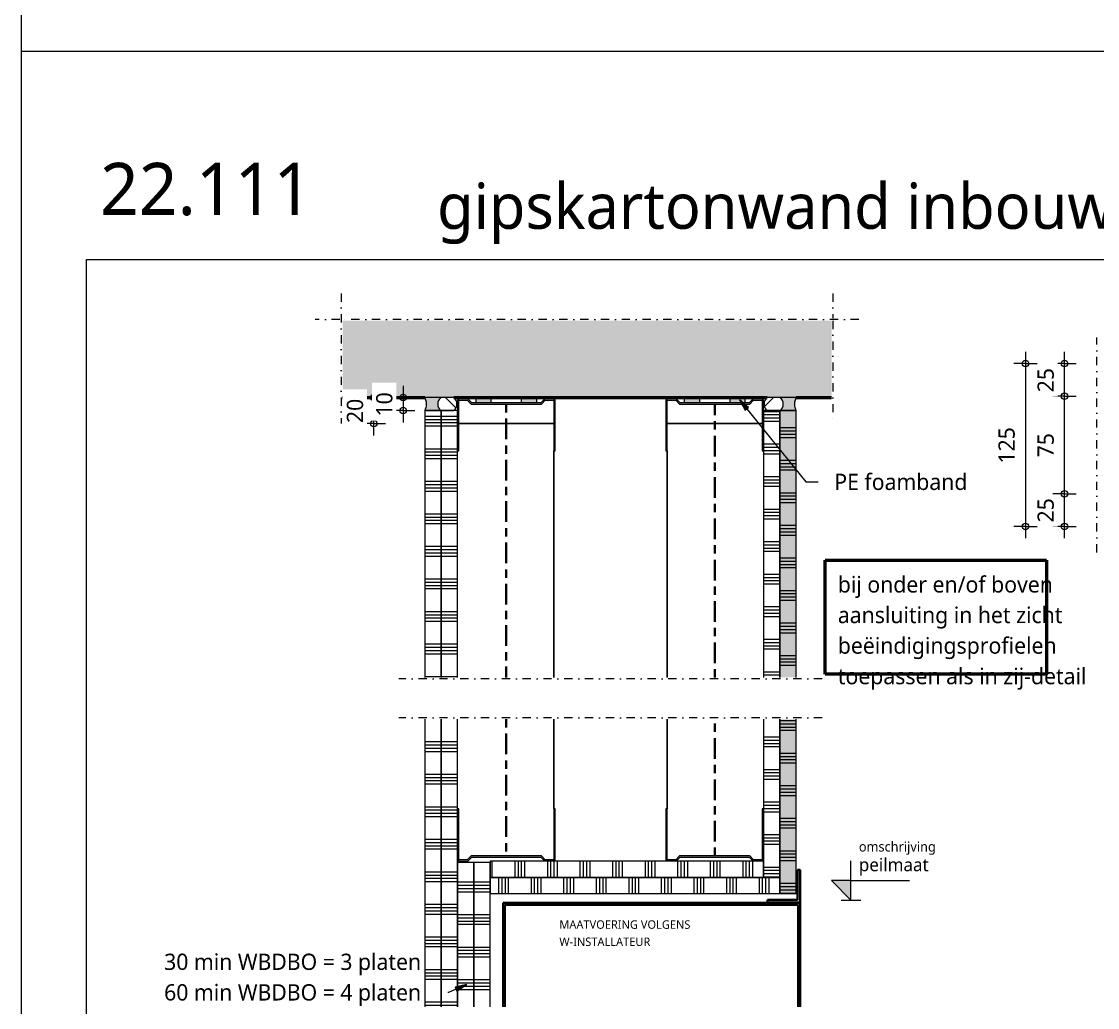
# Model space of a CAD drawing. Header units: millimetres. Extents: x -617 to 12931, y -7813 to -1363.
# Drawn here: x 8731 to 9557, y -3583 to -2825 of the extents above; entities that cross this region are included whole.
import ezdxf

# ---------------------------------------------------------------- set-up
doc = ezdxf.new("R2010")
doc.units = ezdxf.units.MM
doc.linetypes.add('Center', pattern=[31.75, 6.35, -4.7625, 15.875, -4.7625])
doc.linetypes.add('Dash dot', pattern=[15.875, 6.35, -4.7625, 0, -4.7625])
for name, color, linetype, lineweight in [('A-ANNO-DIMS', 211, 'Continuous', 13), ('A-ANNO-DIMS-5', 211, 'Continuous', 13), ('A-ANNO-NOTE', 131, 'Continuous', 18), ('A-DETL', 90, 'Continuous', 13), ('A-DETL-CNTR', 5, 'Center', 35), ('A-DETL-GENF', 92, 'Continuous', 18), ('A-DETL-MBND', 5, 'Continuous', 25), ('G-ANNO-TEXT', 231, 'Continuous', 13)]:
    doc.layers.add(name, color=color, linetype=linetype, lineweight=lineweight)
doc.styles.add('Segoe UI', font='segoeui.ttf', dxfattribs={"height": 7.5})
doc.styles.add('Segoe UI_1', font='segoeui.ttf', dxfattribs={"height": 10})
doc.styles.add('Segoe UI_3', font='segoeui.ttf', dxfattribs={"height": 12.5})
doc.styles.add('Segoe UI_5', font='segoeui.ttf', dxfattribs={"height": 40})
doc.styles.add('Segoe UI_6', font='segoeui.ttf', dxfattribs={"height": 35})
doc.styles.add('Segoe UI_7', font='segoeui.ttf', dxfattribs={"height": 6.5})
doc.dimstyles.new('2_5_mm', dxfattribs={"dimscale": 304.8, "dimtxt": 13.092049, "dimasz": 0.016404, "dimexe": 0.029528, "dimexo": 0.0625, "dimgap": 0.014764, "dimtad": 1, "dimdec": 0, "dimzin": 0, "dimdsep": 46, "dimtxsty": 'Segoe UI_3', "dimblk1": 'DOTBLANK', "dimblk2": 'DOTBLANK', "dimsah": 1, "dimcen": 0.09, "dimdle": 0.029528, "dimazin": 0, "dimtfac": 1, "dimtdec": 4, "dimtix": 1, "dimtmove": 0, "dimatfit": 3, "dimfxl": 0.029528, "dimfxlon": 1, "dimtvp": 1, "dimtfill": 1, "dimtolj": 1, "dimtzin": 0, "dimarcsym": 2})

# ---------------------------------------------------------------- blocks, each defined once
blk = doc.blocks.new('40  gipsplaat - D12_5-V324-22_1 Principedetails metalstud')
at = {"layer": 'A-DETL-GENF', "lineweight": 13}
h = blk.add_hatch(dxfattribs=at)
h.set_pattern_fill('FP_420', color=256, style=0, pattern_type=2)
h.set_pattern_definition([(270, (3492.71, 9312.87), (25, 1e-15), []), (270, (3495.21, 9312.87), (25, 1e-15), []), (270, (3497.71, 9312.87), (25, 1e-15), []), (270, (3500.21, 9312.87), (25, 1e-15), [])])
h.paths.add_polyline_path([(0, 12.5), (0, 0), (121.5, 0), (121.5, 12.5), (3.25, 12.5)])
h.paths.add_polyline_path([(153.52, 12.5), (153.52, 0), (358.5, 0), (358.5, 12.5), (224.99, 12.5)])
at = {"layer": 'A-DETL-GENF'}
for p, q in [((12.5, 12.5), (0, 12.5)), ((0, 12.5), (0, 0)), ((0, 12.5), (0, 0)), ((13.5, 12.5), (12.5, 12.5)), ((13.5, 12.5), (12.5, 12.5)), ((52.5, 12.5), (13.5, 12.5)), ((121.5, 12.5), (52.5, 12.5)), ((121.5, 12.5), (52.5, 12.5)), ((327.5, 12.5), (153.52, 12.5)), ((327.5, 12.5), (153.52, 12.5)), ((358.5, 12.5), (327.5, 12.5)), ((358.5, 9.8), (358.5, 12.5)), ((358.5, 9.8), (358.5, 12.5)), ((358.5, 0), (358.5, 9.8)), ((358.5, 0), (358.5, 9.8)), ((0, 0), (121.5, 0)), ((153.52, 0), (358.5, 0))]:
    blk.add_line(p, q, dxfattribs=at)
blk = doc.blocks.new('40  gipsplaat - stootvast D12_5-V325-22_1 Principedetails metalstud')
at = {"layer": 'A-DETL-GENF'}
h = blk.add_hatch(color=256, dxfattribs=at)
h.paths.add_polyline_path([(0, 0), (134, 0), (134, 12.5), (0, 12.5)])
h.paths.add_polyline_path([(166.02, 0), (371, 0), (371, 12.5), (166.02, 12.5)])
at = {"layer": 'A-DETL-GENF', "lineweight": 13}
h = blk.add_hatch(dxfattribs=at)
h.set_pattern_fill('FP_421', color=256, style=0, pattern_type=2)
h.set_pattern_definition([(270, (3505.21, 9325.37), (25, 1e-15), []), (270, (3507.71, 9325.37), (25, 1e-15), []), (270, (3510.21, 9325.37), (25, 1e-15), []), (270, (3512.71, 9325.37), (25, 1e-15), [])])
h.paths.add_polyline_path([(0, 0), (134, 0), (134, 12.5), (0, 12.5)])
h.paths.add_polyline_path([(166.02, 0), (371, 0), (371, 12.5), (166.02, 12.5)])
at = {"layer": 'A-DETL-GENF'}
for p, q in [((12.5, 12.5), (0, 12.5)), ((0, 12.5), (0, 0)), ((0, 12.5), (0, 0)), ((134, 12.5), (12.5, 12.5)), ((134, 12.5), (12.5, 12.5)), ((371, 12.5), (166.02, 12.5)), ((371, 12.5), (166.02, 12.5)), ((371, 0), (371, 12.5)), ((0, 0), (134, 0)), ((0, 0), (134, 0)), ((166.02, 0), (371, 0)), ((166.02, 0), (371, 0))]:
    blk.add_line(p, q, dxfattribs=at)
blk = doc.blocks.new('22 metalstud profiel - 75 mm hor-V257-22_1 Principedetails metalstud')
at = {"layer": 'A-DETL-GENF'}
blk.add_hatch(color=256, dxfattribs=at).paths.add_polyline_path([(-36.5, 0), (-37.5, -1), (-37.5, -40), (-36.5, -40), (-36.5, -1), (-29.91, -1), (-26.91, -4), (26.91, -4), (29.91, -1), (36.5, -1), (36.5, -40), (37.5, -40), (37.5, -1), (36.5, 0), (29.5, 0), (26.5, -3), (-26.5, -3), (-29.5, 0)])
for p, q in [((-36.5, 0), (-37.5, -1)), ((-26.5, -3), (-29.5, 0)), ((29.5, 0), (26.5, -3)), ((37.5, -1), (36.5, 0)), ((-37.5, -1), (-37.5, -40)), ((-36.5, -40), (-36.5, -1)), ((-36.5, -1), (-29.91, -1)), ((-29.91, -1), (-26.91, -4)), ((-26.91, -4), (26.91, -4)), ((26.5, -3), (-26.5, -3)), ((26.91, -4), (29.91, -1)), ((29.91, -1), (36.5, -1)), ((36.5, -1), (36.5, -40)), ((37.5, -40), (37.5, -1)), ((-37.5, -40), (-36.5, -40)), ((36.5, -40), (37.5, -40)), ((37.5, -40), (36.5, -40))]:
    blk.add_line(p, q, dxfattribs=at)
blk = doc.blocks.new('40  gipsplaat - D12_5-V326-22_1 Principedetails metalstud')
at = {"layer": 'A-DETL-GENF', "lineweight": 13}
h = blk.add_hatch(dxfattribs=at)
h.set_pattern_fill('FP_422', color=256, style=0, pattern_type=2)
h.set_pattern_definition([(270, (4039.044, 9052.87), (25, 1e-15), []), (270, (4041.544, 9052.87), (25, 1e-15), []), (270, (4044.044, 9052.87), (25, 1e-15), []), (270, (4046.544, 9052.87), (25, 1e-15), [])])
h.paths.add_polyline_path([(0, 0.88), (0, 0), (149, 0), (149, 12.5), (0, 12.5), (0, 12.06)])
h.paths.add_polyline_path([(197.98, 0), (414.83, 0), (414.83, 12.5), (197.98, 12.5)])
h.paths.add_polyline_path([(446.85, 12.5), (446.85, 0), (667.83, 0), (667.83, 12.5), (549.59, 12.5)])
h.paths.add_polyline_path([(699.85, 0), (904.83, 0), (904.83, 12.5), (699.85, 12.5)])
at = {"layer": 'A-DETL-GENF'}
for p, q in [((149, 12.5), (0, 12.5)), ((0, 12.5), (0, 0)), ((149, 12.5), (0, 12.5)), ((0, 12.5), (0, 0)), ((414.83, 12.5), (197.98, 12.5)), ((414.83, 12.5), (197.98, 12.5)), ((667.83, 12.5), (446.85, 12.5)), ((667.83, 12.5), (446.85, 12.5)), ((904.83, 12.5), (699.85, 12.5)), ((904.83, 12.5), (699.85, 12.5)), ((904.83, 0), (904.83, 12.5)), ((904.83, 0), (904.83, 12.5)), ((0, 0), (149, 0)), ((197.98, 0), (414.83, 0)), ((446.85, 0), (667.83, 0)), ((699.85, 0), (904.83, 0))]:
    blk.add_line(p, q, dxfattribs=at)
blk = doc.blocks.new('40  gipsplaat - D12_5-V327-22_1 Principedetails metalstud')
at = {"layer": 'A-DETL-GENF', "lineweight": 13}
h = blk.add_hatch(dxfattribs=at)
h.set_pattern_fill('FP_423', color=256, style=0, pattern_type=2)
h.set_pattern_definition([(270, (4039.044, 9065.37), (25, 1e-15), []), (270, (4041.544, 9065.37), (25, 1e-15), []), (270, (4044.044, 9065.37), (25, 1e-15), []), (270, (4046.544, 9065.37), (25, 1e-15), [])])
h.paths.add_polyline_path([(0, 0), (149, 0), (149, 12.5), (0, 12.5), (0, 1.79)])
h.paths.add_polyline_path([(197.98, 0), (414.83, 0), (414.83, 12.5), (197.98, 12.5)])
h.paths.add_polyline_path([(446.85, 12.5), (446.85, 0), (667.83, 0), (667.83, 12.5), (549.59, 12.5)])
h.paths.add_polyline_path([(699.85, 0), (904.83, 0), (904.83, 12.5), (699.85, 12.5)])
at = {"layer": 'A-DETL-GENF'}
for p, q in [((149, 12.5), (0, 12.5)), ((0, 12.5), (0, 2.7)), ((149, 12.5), (0, 12.5)), ((414.83, 12.5), (197.98, 12.5)), ((414.83, 12.5), (197.98, 12.5)), ((667.83, 12.5), (446.85, 12.5)), ((667.83, 12.5), (446.85, 12.5)), ((904.83, 12.5), (699.85, 12.5)), ((904.83, 12.5), (699.85, 12.5)), ((904.83, 2.7), (904.83, 12.5)), ((0, 2.7), (0, 0)), ((0, 2.7), (0, 0)), ((0, 0), (36, 0)), ((36, 0), (149, 0)), ((36, 0), (149, 0)), ((197.98, 0), (288.83, 0)), ((197.98, 0), (288.83, 0)), ((288.83, 0), (327.83, 0)), ((327.85, 0), (329.83, 0)), ((327.85, 0), (329.83, 0)), ((329.83, 0), (414.83, 0)), ((446.85, 0), (557.83, 0)), ((557.83, 0), (559.83, 0)), ((557.83, 0), (559.83, 0)), ((559.83, 0), (598.83, 0)), ((598.83, 0), (667.83, 0)), ((598.83, 0), (667.83, 0)), ((699.85, 0), (873.83, 0)), ((699.85, 0), (873.83, 0)), ((873.83, 0), (904.83, 0)), ((904.83, 0), (904.83, 2.7)), ((904.83, 0), (904.83, 2.7))]:
    blk.add_line(p, q, dxfattribs=at)
blk = doc.blocks.new('22 metalstud profiel - 75 mm hor-V328-22_1 Principedetails metalstud')
at = {"layer": 'A-DETL-GENF'}
blk.add_hatch(color=256, dxfattribs=at).paths.add_polyline_path([(-36.5, 0), (-29.5, 0), (-26.5, 3), (26.5, 3), (29.5, 0), (36.5, 0), (37.5, 1), (37.5, 40), (36.5, 40), (36.5, 1), (29.91, 1), (26.91, 4), (-26.91, 4), (-29.91, 1), (-36.5, 1), (-36.5, 40), (-37.5, 40), (-37.5, 1)])
for p, q in [((-36.5, 40), (-37.5, 40)), ((-37.5, 40), (-37.5, 1)), ((-36.5, 1), (-36.5, 40)), ((36.5, 40), (36.5, 1)), ((37.5, 40), (36.5, 40)), ((37.5, 40), (36.5, 40)), ((37.5, 1), (37.5, 40)), ((-37.5, 1), (-36.5, 0)), ((-29.91, 1), (-36.5, 1)), ((-26.91, 4), (-29.91, 1)), ((-29.5, 0), (-26.5, 3)), ((26.91, 4), (-26.91, 4)), ((-26.5, 3), (26.5, 3)), ((26.5, 3), (29.5, 0)), ((29.91, 1), (26.91, 4)), ((36.5, 1), (29.91, 1)), ((36.5, 0), (37.5, 1)), ((-36.5, 0), (-29.5, 0))]:
    blk.add_line(p, q, dxfattribs=at)
blk = doc.blocks.new('40  gipsplaat - D12_5-V331-22_1 Principedetails metalstud')
at = {"layer": 'A-DETL-GENF', "lineweight": 13}
h = blk.add_hatch(dxfattribs=at)
h.set_pattern_fill('FP_426', color=256, style=0, pattern_type=2)
h.set_pattern_definition([(270, (9290.37, -3470.21), (25, 1e-15), []), (270, (9287.87, -3470.21), (25, 1e-15), []), (270, (9285.37, -3470.21), (25, 1e-15), []), (270, (9282.87, -3470.21), (25, 1e-15), [])])
h.paths.add_polyline_path([(152.43, 12.5), (0, 12.5), (0, 0), (210, 0), (210, 12.5)])
at = {"layer": 'A-DETL-GENF'}
for p, q in [((210, 12.5), (0, 12.5)), ((0, 12.5), (0, 0)), ((0, 12.5), (0, 0)), ((210, 1), (210, 12.5)), ((210, 9.25), (210, 12.5)), ((0, 0), (210, 0)), ((0, 0), (210, 0)), ((210, 0), (210, 1)), ((210, 0), (210, 1))]:
    blk.add_line(p, q, dxfattribs=at)
blk = doc.blocks.new('40  gipsplaat - D12_5-V332-22_1 Principedetails metalstud')
at = {"layer": 'A-DETL-GENF', "lineweight": 13}
h = blk.add_hatch(dxfattribs=at)
h.set_pattern_fill('FP_427', color=256, style=0, pattern_type=2)
h.set_pattern_definition([(270, (9302.87, -3482.71), (25, 1e-15), []), (270, (9300.37, -3482.71), (25, 1e-15), []), (270, (9297.87, -3482.71), (25, 1e-15), []), (270, (9295.37, -3482.71), (25, 1e-15), [])])
h.paths.add_polyline_path([(164.93, 12.5), (0, 12.5), (0, 0), (222.5, 0), (222.5, 12.5)])
at = {"layer": 'A-DETL-GENF'}
for p, q in [((222.5, 12.5), (0, 12.5)), ((0, 12.5), (0, 0)), ((222.5, 12.5), (0, 12.5)), ((0, 12.5), (0, 0)), ((222.5, 0), (222.5, 12.5)), ((0, 0), (222.5, 0)), ((0, 0), (222.5, 0))]:
    blk.add_line(p, q, dxfattribs=at)
blk = doc.blocks.new('22 metalstud profiel - 75 mm hor-4394542-22_1 Principedetails metalstud')
at = {"layer": 'A-DETL-GENF'}
for points in [[(-36.5, 40), (-37.5, 40), (-37.5, 1), (-36.5, 0), (-29.5, 0), (-26.5, 3), (26.5, 3), (29.5, 0), (36.5, 0), (37.5, 1), (37.5, 40), (36.5, 40), (36.5, 1), (29.91, 1), (26.91, 4), (-26.91, 4), (-29.91, 1), (-36.5, 1)], [(-23.5, 3), (-23.5, -1), (-11.5, -1), (-11.5, 3)], [(23.5, 3), (11.5, 3), (11.5, -1), (23.5, -1)]]:
    blk.add_hatch(color=256, dxfattribs=at).paths.add_polyline_path(points)
for p, q in [((-36.5, 40), (-37.5, 40)), ((-37.5, 40), (-37.5, 1)), ((-36.5, 1), (-36.5, 40)), ((36.5, 40), (36.5, 1)), ((37.5, 40), (36.5, 40)), ((37.5, 40), (36.5, 40)), ((37.5, 1), (37.5, 40)), ((-37.5, 1), (-36.5, 0)), ((-29.91, 1), (-36.5, 1)), ((-26.91, 4), (-29.91, 1)), ((-29.5, 0), (-26.5, 3)), ((26.91, 4), (-26.91, 4)), ((-26.5, 3), (26.5, 3)), ((-23.5, 3), (-23.5, -1)), ((-11.5, -1), (-11.5, 3)), ((11.5, 3), (11.5, -1)), ((23.5, -1), (23.5, 3)), ((26.5, 3), (29.5, 0)), ((29.91, 1), (26.91, 4)), ((36.5, 1), (29.91, 1)), ((36.5, 0), (37.5, 1)), ((-36.5, 0), (-29.5, 0)), ((29.5, 0), (36.5, 0))]:
    blk.add_line(p, q, dxfattribs=at)
blk = doc.blocks.new('00 afbreeklijn 1 s l - Type 1-2338421-22_1 Principedetails metalstud')
at = {"layer": 'A-DETL-GENF', "linetype": 'Dash dot'}
for p, q in [((305, 30.02), (-20, 30.02)), ((305, 0), (-20, 0))]:
    blk.add_line(p, q, dxfattribs=at)
blk = doc.blocks.new('00 afbreeklijn 1 s l - Type 1-2338414-22_1 Principedetails metalstud')
at = {"layer": 'A-DETL-GENF', "linetype": 'Dash dot'}
blk.add_line((145, 0), (-20, 0), dxfattribs=at)
blk = doc.blocks.new('23 vloerweergave - 23 DI vloerweergave s e-4415497-22_1 Principedetails metalstud')
at = {"layer": 'A-DETL-GENF', "linetype": 'Dash dot'}
blk.add_hatch(color=256, dxfattribs=at).paths.add_polyline_path([(138.22, 0), (187.7, 0), (187.7, 59), (-187.7, 59), (-187.7, 0), (137.15, 0)])
for p, q in [((-188.7, 80), (-188.7, -20)), ((188.7, 80), (188.7, 61)), ((-189.7, 60), (-208.7, 60)), ((208.7, 60), (-187.7, 60)), ((188.7, 59), (188.7, -20))]:
    blk.add_line(p, q, dxfattribs=at)
at = {"layer": 'A-DETL-GENF', "lineweight": 50}
for p, q in [((-187.7, 0), (-124.48, 0)), ((-102.17, 0), (138.22, 0)), ((160.52, 0), (187.7, 0))]:
    blk.add_line(p, q, dxfattribs=at)
blk = doc.blocks.new('40  gipsplaat - D12_5-2957565-22_1 Principedetails metalstud')
at = {"layer": 'A-DETL-GENF', "lineweight": 13}
h = blk.add_hatch(dxfattribs=at)
h.set_pattern_fill('FP_456', color=256, style=0, pattern_type=2)
h.set_pattern_definition([(90, (-3481.21, -9065.37), (-25, 1e-15), []), (90, (-3483.71, -9065.37), (-25, 1e-15), []), (90, (-3486.21, -9065.37), (-25, 1e-15), []), (90, (-3488.71, -9065.37), (-25, 1e-15), [])])
h.paths.add_polyline_path([(228, 0), (228, 12.5), (143, 12.5), (143, 0)])
h.paths.add_polyline_path([(110.98, 0), (110.98, 12.5), (0, 12.5), (0, 0), (8.25, 0)])
at = {"layer": 'A-DETL-GENF'}
for p, q in [((110.98, 12.5), (0, 12.5)), ((0, 12.5), (0, 0)), ((0, 12.5), (0, 0)), ((228, 12.5), (143, 12.5)), ((228, 0), (228, 12.5)), ((228, 0), (228, 12.5)), ((0, 0), (110.98, 0)), ((0, 0), (110.98, 0)), ((143, 0), (228, 0)), ((143, 0), (228, 0))]:
    blk.add_line(p, q, dxfattribs=at)
blk = doc.blocks.new('40  gipsplaat - D12_5-2957562-22_1 Principedetails metalstud')
at = {"layer": 'A-DETL-GENF', "lineweight": 13}
h = blk.add_hatch(dxfattribs=at)
h.set_pattern_fill('FP_457', color=256, style=0, pattern_type=2)
h.set_pattern_definition([(90, (-3481.21, -9077.87), (-25, 1e-15), []), (90, (-3483.71, -9077.87), (-25, 1e-15), []), (90, (-3486.21, -9077.87), (-25, 1e-15), []), (90, (-3488.71, -9077.87), (-25, 1e-15), [])])
h.paths.add_polyline_path([(230, 12.5), (143, 12.5), (143, 0), (230, 0)])
h.paths.add_polyline_path([(110.98, 0), (110.98, 12.5), (0, 12.5), (0, 0), (8.25, 0)])
at = {"layer": 'A-DETL-GENF'}
for p, q in [((110.98, 12.5), (0, 12.5)), ((0, 12.5), (0, 0)), ((110.98, 12.5), (0, 12.5)), ((0, 12.5), (0, 0)), ((230, 12.5), (143, 12.5)), ((230, 12.5), (143, 12.5)), ((230, 0), (230, 12.5)), ((230, 0), (230, 12.5)), ((0, 0), (110.98, 0)), ((0, 0), (110.98, 0)), ((143, 0), (230, 0)), ((143, 0), (230, 0))]:
    blk.add_line(p, q, dxfattribs=at)
blk = doc.blocks.new('30 kitvoeg op rugvulling - holle kitvoeg 10mm br_w_-V363-22_1 Principedetails metalstud')
at = {"layer": 'A-DETL-GENF', "lineweight": 13}
blk.add_hatch(color=256, dxfattribs=at).paths.add_polyline_path([(0, -11.08), (0, -12.15), (1.2, -11.08), (2.63, -10.33), (4.19, -9.94), (5.81, -9.94), (7.37, -10.33), (8.8, -11.08), (10, -12.15), (10, 0), (6.67, -0.89), (3.33, -0.89), (0, 0), (0, -9.94)])
h = blk.add_hatch(dxfattribs=at)
h.set_pattern_fill('FP_460', color=256, style=0, pattern_type=2)
h.set_pattern_definition([(315, (3124.21, 9040.37), (10.606602, 10.606602), []), (45, (3124.21, 9040.37), (-10.606602, 10.606602), [])])
h.paths.add_polyline_path([(0, -12.15), (0, -22.3), (1.2, -23.37), (2.63, -24.12), (4.19, -24.51), (5.81, -24.51), (7.37, -24.12), (8.8, -23.37), (10, -22.3), (10, -12.15), (8.8, -11.08), (7.37, -10.33), (5.81, -9.94), (4.19, -9.94), (2.63, -10.33), (1.2, -11.08)])
at = {"layer": 'A-DETL-GENF'}
for p, q in [((0, 0), (0, -12.15)), ((10, -12.15), (10, 0))]:
    blk.add_line(p, q, dxfattribs=at)
at = {"layer": 'A-DETL-GENF', "lineweight": 13}
for p, q in [((0, -12.15), (0, -22.3)), ((10, -22.3), (10, -12.15))]:
    blk.add_line(p, q, dxfattribs=at)
for centre, start, end in [((5, -16.56), 41.40962, 138.59038), ((5, -17.89), 221.40962, 318.59038)]:
    blk.add_arc(centre, 6.67, start, end, dxfattribs=at)
at = {"layer": 'A-DETL-GENF'}
blk.add_open_spline([(10, 0), (8.89, -0.44), (6.67, -1.04), (3.33, -1.04), (1.11, -0.44), (0, 0)], degree=3, dxfattribs=at)
blk = doc.blocks.new('30 kitvoeg op rugvulling - holle kitvoeg 10mm br_w_-V364-22_1 Principedetails metalstud')
at = {"layer": 'A-DETL-GENF', "lineweight": 13}
blk.add_hatch(color=256, dxfattribs=at).paths.add_polyline_path([(10, 0), (6.67, -0.89), (3.33, -0.89), (0, 0), (0, -12.15), (1.2, -11.08), (2.63, -10.33), (4.19, -9.94), (5.81, -9.94), (7.37, -10.33), (8.8, -11.08), (10, -12.15), (10, -9.94)])
h = blk.add_hatch(dxfattribs=at)
h.set_pattern_fill('FP_461', color=256, style=0, pattern_type=2)
h.set_pattern_definition([(135, (-3114.21, -9325.37), (-10.606602, -10.606602), []), (225, (-3114.21, -9325.37), (10.606602, -10.606602), [])])
h.paths.add_polyline_path([(10, -12.15), (8.8, -11.08), (7.37, -10.33), (5.81, -9.94), (4.19, -9.94), (2.63, -10.33), (1.2, -11.08), (0, -12.15), (0, -22.3), (1.2, -23.37), (2.63, -24.12), (4.19, -24.51), (5.81, -24.51), (7.37, -24.12), (8.8, -23.37), (10, -22.3)])
at = {"layer": 'A-DETL-GENF'}
for p, q in [((0, 0), (0, -12.15)), ((10, -12.15), (10, 0))]:
    blk.add_line(p, q, dxfattribs=at)
at = {"layer": 'A-DETL-GENF', "lineweight": 13}
for p, q in [((0, -12.15), (0, -22.3)), ((10, -22.3), (10, -12.15))]:
    blk.add_line(p, q, dxfattribs=at)
for centre, start, end in [((5, -16.56), 41.40962, 138.59038), ((5, -17.89), 221.40962, 318.59038)]:
    blk.add_arc(centre, 6.67, start, end, dxfattribs=at)
at = {"layer": 'A-DETL-GENF'}
blk.add_open_spline([(10, 0), (8.89, -0.44), (6.67, -1.04), (3.33, -1.04), (1.11, -0.44), (0, 0)], degree=3, dxfattribs=at)
blk = doc.blocks.new('DIMBLOCK194-22_1 Principedetails metalstud')
at = {"layer": 'A-ANNO-DIMS-5'}
for p, q in [((9531.46, -3188.09), (9522.46, -3188.09)), ((9531.46, -3222.09), (9531.46, -3188.09)), ((9531.46, -3188.09), (9540.46, -3188.09)), ((9531.46, -3213.09), (9522.46, -3213.09)), ((9531.46, -3213.09), (9540.46, -3213.09))]:
    blk.add_line(p, q, dxfattribs=at)
for centre in [(9531.46, -3188.09), (9531.46, -3213.09)]:
    blk.add_circle(centre, 2.5, dxfattribs=at)
at = {"layer": 'A-ANNO-DIMS-5', "color": 0, "insert": (9510.66, -3210.11), "char_height": 12.5, "width": 22.8516, "attachment_point": 1, "rotation": 90, "line_spacing_factor": 1.142579, "style": 'Segoe UI_3', "bg_fill": 3, "box_fill_scale": 1.25, "bg_fill_color": 9, "bg_fill_true_color": 13158600, "bg_fill_transparency": 0}
blk.add_mtext('25', dxfattribs=at)
blk = doc.blocks.new('_DotBlank')
at = {"color": 0, "linetype": 'ByBlock', "lineweight": -2}
blk.add_line((-0.5, 0), (-1, 0), dxfattribs=at)
blk.add_circle((0, 0), 0.5, dxfattribs=at)
blk = doc.blocks.new('DIMBLOCK195-22_1 Principedetails metalstud')
at = {"layer": 'A-ANNO-DIMS-5'}
for p, q in [((9531.46, -3113.09), (9522.46, -3113.09)), ((9531.46, -3188.09), (9531.46, -3113.09)), ((9531.46, -3113.09), (9540.46, -3113.09)), ((9531.46, -3188.09), (9522.46, -3188.09)), ((9531.46, -3188.09), (9540.46, -3188.09))]:
    blk.add_line(p, q, dxfattribs=at)
for centre in [(9531.46, -3113.09), (9531.46, -3188.09)]:
    blk.add_circle(centre, 2.5, dxfattribs=at)
at = {"layer": 'A-ANNO-DIMS-5', "color": 0, "insert": (9510.66, -3160.11), "char_height": 12.5, "width": 22.8516, "attachment_point": 1, "rotation": 90, "line_spacing_factor": 1.142579, "style": 'Segoe UI_3', "bg_fill": 3, "box_fill_scale": 1.25, "bg_fill_color": 9, "bg_fill_true_color": 13158600, "bg_fill_transparency": 0}
blk.add_mtext('75', dxfattribs=at)
blk = doc.blocks.new('DIMBLOCK196-22_1 Principedetails metalstud')
at = {"layer": 'A-ANNO-DIMS-5'}
for p, q in [((9531.46, -3113.09), (9531.46, -3079.09)), ((9531.46, -3088.09), (9522.46, -3088.09)), ((9531.46, -3088.09), (9540.46, -3088.09)), ((9531.46, -3113.09), (9522.46, -3113.09)), ((9531.46, -3113.09), (9540.46, -3113.09))]:
    blk.add_line(p, q, dxfattribs=at)
for centre in [(9531.46, -3088.09), (9531.46, -3113.09)]:
    blk.add_circle(centre, 2.5, dxfattribs=at)
at = {"layer": 'A-ANNO-DIMS-5', "color": 0, "insert": (9510.66, -3110.11), "char_height": 12.5, "width": 22.8516, "attachment_point": 1, "rotation": 90, "line_spacing_factor": 1.142579, "style": 'Segoe UI_3', "bg_fill": 3, "box_fill_scale": 1.25, "bg_fill_color": 9, "bg_fill_true_color": 13158600, "bg_fill_transparency": 0}
blk.add_mtext('25', dxfattribs=at)
blk = doc.blocks.new('DIMBLOCK197-22_1 Principedetails metalstud')
at = {"layer": 'A-ANNO-DIMS-5'}
for p, q in [((9501.46, -3079.09), (9501.46, -3222.09)), ((9501.46, -3088.09), (9492.46, -3088.09)), ((9501.46, -3088.09), (9510.46, -3088.09)), ((9501.46, -3213.09), (9492.46, -3213.09)), ((9501.46, -3213.09), (9510.46, -3213.09))]:
    blk.add_line(p, q, dxfattribs=at)
for centre in [(9501.46, -3088.09), (9501.46, -3213.09)]:
    blk.add_circle(centre, 2.5, dxfattribs=at)
at = {"layer": 'A-ANNO-DIMS-5', "color": 0, "insert": (9480.66, -3164.87), "char_height": 12.5, "width": 34.2774, "attachment_point": 1, "rotation": 90, "line_spacing_factor": 1.142579, "style": 'Segoe UI_3', "bg_fill": 3, "box_fill_scale": 1.25, "bg_fill_color": 9, "bg_fill_true_color": 13158600, "bg_fill_transparency": 0}
blk.add_mtext('125', dxfattribs=at)
blk = doc.blocks.new('DIMBLOCK202-22_1 Principedetails metalstud')
at = {"layer": 'A-ANNO-DIMS-5'}
for p, q in [((9001.24, -3143.21), (9001.24, -3105.21)), ((9001.24, -3114.21), (8992.24, -3114.21)), ((9001.24, -3114.21), (9010.24, -3114.21)), ((9001.24, -3134.21), (8992.24, -3134.21)), ((9001.24, -3134.21), (9010.24, -3134.21))]:
    blk.add_line(p, q, dxfattribs=at)
for centre in [(9001.24, -3114.21), (9001.24, -3134.21)]:
    blk.add_circle(centre, 2.5, dxfattribs=at)
at = {"layer": 'A-ANNO-DIMS-5', "color": 0, "insert": (8980.43, -3133.73), "char_height": 12.5, "width": 22.8516, "attachment_point": 1, "rotation": 90, "line_spacing_factor": 1.142579, "style": 'Segoe UI_3', "bg_fill": 3, "box_fill_scale": 1.25, "bg_fill_color": 9, "bg_fill_true_color": 13158600, "bg_fill_transparency": 0}
blk.add_mtext('20', dxfattribs=at)
blk = doc.blocks.new('DIMBLOCK203-22_1 Principedetails metalstud')
at = {"layer": 'A-ANNO-DIMS-5'}
for p, q in [((9023.74, -3105.21), (9023.74, -3133.21)), ((9023.74, -3114.21), (9014.74, -3114.21)), ((9023.74, -3114.21), (9032.74, -3114.21)), ((9023.74, -3124.21), (9014.74, -3124.21)), ((9023.74, -3124.21), (9032.74, -3124.21))]:
    blk.add_line(p, q, dxfattribs=at)
for centre in [(9023.74, -3114.21), (9023.74, -3124.21)]:
    blk.add_circle(centre, 2.5, dxfattribs=at)
at = {"layer": 'A-ANNO-DIMS-5', "color": 0, "insert": (9002.93, -3128.73), "char_height": 12.5, "width": 22.8516, "attachment_point": 1, "rotation": 90, "line_spacing_factor": 1.142579, "style": 'Segoe UI_3', "bg_fill": 3, "box_fill_scale": 1.25, "bg_fill_color": 9, "bg_fill_true_color": 13158600, "bg_fill_transparency": 0}
blk.add_mtext('10', dxfattribs=at)

msp = doc.modelspace()

# ---------------------------------------------------------------- hatches: boundary and pattern name
at = {"layer": 'A-ANNO-NOTE'}
msp.add_hatch(color=256, dxfattribs=at).paths.add_polyline_path([(9367.49, -3500.21), (9367.49, -3485.21), (9352.49, -3485.21)])
at = {"layer": 'A-DETL-GENF'}
for points in [[(9303.37, -3501.94), (9328.37, -3501.94), (9328.37, -3476.94), (9326.37, -3476.94), (9326.37, -3499.94), (9303.37, -3499.94)], [(9326.87, -3582.19), (9328.37, -3582.19), (9328.37, -3502.21), (9100.37, -3502.21), (9100.37, -3582.19), (9101.87, -3582.19), (9101.87, -3503.71), (9326.87, -3503.71)]]:
    msp.add_hatch(color=7, dxfattribs=at).paths.add_polyline_path(points)
at = {"layer": 'G-ANNO-TEXT'}
for points in [[(9281.87, -3115.87), (9286.3, -3123.87), (9288.76, -3121.87)], [(9072.44, -3565.13), (9063.54, -3567.18), (9064.78, -3570.1)]]:
    msp.add_hatch(color=7, dxfattribs=at).paths.add_polyline_path(points)

# ---------------------------------------------------------------- linework, layer by layer
at = {"layer": 'A-ANNO-NOTE'}
msp.add_line((9359.99, -3500.21), (9374.99, -3500.21), dxfattribs=at)
at = {"layer": 'A-DETL', "lineweight": 18}
for p, q in [((8730.71, -2848.15), (8730.71, -1363.15)), ((8730.71, -2848.15), (12930.71, -2848.15)), ((8730.71, -4333.15), (8730.71, -2848.15)), ((8780.71, -4283.15), (8780.71, -3008.15)), ((8780.71, -3008.15), (10780.71, -3008.15))]:
    msp.add_line(p, q, dxfattribs=at)
at = {"layer": 'A-DETL', "lineweight": 50}
for p, q in [((9347.57, -3239.17), (9517.57, -3239.17)), ((9347.57, -3326.67), (9347.57, -3239.17)), ((9517.57, -3239.17), (9517.57, -3326.67)), ((9517.57, -3326.67), (9347.57, -3326.67))]:
    msp.add_line(p, q, dxfattribs=at)
at = {"layer": 'A-DETL', "lineweight": 35}
for p, q in [((9328.37, -3476.94), (9326.37, -3476.94)), ((9326.37, -3476.94), (9326.37, -3499.94)), ((9328.37, -3501.94), (9328.37, -3476.94)), ((9328.37, -3502.21), (9100.37, -3502.21)), ((9100.37, -3502.21), (9100.37, -3582.19)), ((9326.37, -3499.94), (9303.37, -3499.94)), ((9303.37, -3499.94), (9303.37, -3501.94)), ((9303.37, -3501.94), (9328.37, -3501.94)), ((9328.37, -3582.19), (9328.37, -3502.21)), ((9101.87, -3582.19), (9101.87, -3503.71)), ((9101.87, -3503.71), (9326.87, -3503.71)), ((9326.87, -3503.71), (9326.87, -3582.19))]:
    msp.add_line(p, q, dxfattribs=at)
at = {"layer": 'A-DETL-CNTR'}
for p, q in [((9102.87, -3119.21), (9102.87, -3329.19)), ((9262.87, -3329.19), (9262.87, -3119.21)), ((9102.87, -3361.21), (9102.87, -3466.21)), ((9262.87, -3466.21), (9262.87, -3361.21))]:
    msp.add_line(p, q, dxfattribs=at)
at = {"layer": 'A-DETL-MBND'}
for p, q in [((9066.37, -3134.21), (9139.37, -3134.21)), ((9226.37, -3134.21), (9299.37, -3134.21)), ((9139.37, -3329.19), (9139.37, -3155.21)), ((9226.37, -3329.19), (9226.37, -3155.21)), ((9139.37, -3430.21), (9139.37, -3361.21)), ((9226.37, -3430.21), (9226.37, -3361.21))]:
    msp.add_line(p, q, dxfattribs=at)
at = {"layer": 'G-ANNO-TEXT', "color": 250}
for p, q in [((9281.87, -3115.87), (9286.3, -3123.87)), ((9288.76, -3121.87), (9281.87, -3115.87)), ((9281.87, -3115.87), (9332.87, -3178.92)), ((9286.3, -3123.87), (9288.76, -3121.87)), ((9332.87, -3178.92), (9342.19, -3178.92)), ((9072.44, -3565.13), (9058.4, -3571.08)), ((9072.44, -3565.13), (9063.54, -3567.18)), ((9063.54, -3567.18), (9064.78, -3570.1)), ((9064.78, -3570.1), (9072.44, -3565.13)), ((9058.4, -3571.08), (9058.08, -3571.08))]:
    msp.add_line(p, q, dxfattribs=at)

# ---------------------------------------------------------------- block references
at = {"layer": 'A-DETL-GENF', "linetype": 'Dash dot'}
for name, p in [('23 vloerweergave - 23 DI vloerweergave s e-4415497-22_1 Principedetails metalstud', (9164.85, -3114.21)), ('00 afbreeklijn 1 s l - Type 1-2338421-22_1 Principedetails metalstud', (9040.37, -3360.21))]:
    msp.add_blockref(name, p, dxfattribs=at)
at = {"layer": 'A-DETL-GENF', "linetype": 'Dash dot', "rotation": 270}
msp.add_blockref('00 afbreeklijn 1 s l - Type 1-2338414-22_1 Principedetails metalstud', (9556.23, -3088.09), dxfattribs=at)
at = {"layer": 'A-DETL-GENF', "lineweight": 13}
for name, p, rotation in [('30 kitvoeg op rugvulling - holle kitvoeg 10mm br_w_-V363-22_1 Principedetails metalstud', (9040.37, -3124.21), 89.99999999999973), ('30 kitvoeg op rugvulling - holle kitvoeg 10mm br_w_-V364-22_1 Principedetails metalstud', (9325.37, -3114.21), 269.9999999999999)]:
    msp.add_blockref(name, p, dxfattribs=dict(at, rotation=rotation))
at = {"layer": 'A-DETL-GENF'}
for name, p, rotation in [('22 metalstud profiel - 75 mm hor-4394542-22_1 Principedetails metalstud', (9102.87, -3115.21), 180), ('22 metalstud profiel - 75 mm hor-4394542-22_1 Principedetails metalstud', (9262.87, -3115.21), 180), ('40  gipsplaat - D12_5-V326-22_1 Principedetails metalstud', (9052.87, -4029.04), 90), ('40  gipsplaat - D12_5-V327-22_1 Principedetails metalstud', (9065.37, -4029.04), 90), ('40  gipsplaat - D12_5-V324-22_1 Principedetails metalstud', (9312.87, -3482.71), 90), ('40  gipsplaat - stootvast D12_5-V325-22_1 Principedetails metalstud', (9325.37, -3495.21), 90), ('22 metalstud profiel - 75 mm hor-V257-22_1 Principedetails metalstud', (9262.87, -3470.21), 180), ('40  gipsplaat - D12_5-2957565-22_1 Principedetails metalstud', (9065.37, -3471.21), 269.9999999999999), ('40  gipsplaat - D12_5-2957562-22_1 Principedetails metalstud', (9077.87, -3471.21), 269.9999999999999), ('40  gipsplaat - D12_5-V331-22_1 Principedetails metalstud', (9300.37, -3470.21), 180), ('40  gipsplaat - D12_5-V332-22_1 Principedetails metalstud', (9312.87, -3482.71), 180)]:
    msp.add_blockref(name, p, dxfattribs=dict(at, rotation=rotation))
msp.add_blockref('22 metalstud profiel - 75 mm hor-V328-22_1 Principedetails metalstud', (9102.87, -3470.21), dxfattribs=at)

# ---------------------------------------------------------------- texts
at = {"layer": 'A-ANNO-NOTE', "lineweight": 13, "insert": (9373.55, -3455.38), "char_height": 7.5, "width": 72.5527, "attachment_point": 1, "style": 'Segoe UI', "bg_fill": 3, "box_fill_scale": 1.25, "bg_fill_color": 9, "bg_fill_true_color": 13158600, "bg_fill_transparency": 0}
msp.add_mtext('omschrijving', dxfattribs=at)
at = {"layer": 'G-ANNO-TEXT', "color": 7, "attachment_point": 1}
for s, insert, char_height, width, style in [('22.111', (8790.97, -2933.84), 40, 201.6244, 'Segoe UI_5'), ('gipskartonwand inbouw BSH-kast 30-60min WBDBO', (9049.72, -2949.56), 35, 1414.1768, 'Segoe UI_6'), ('PE foamband', (9354.69, -3172.67), 12.5, 125.0632, 'Segoe UI_3'), ('bij onder en/of boven', (9357.4, -3251.46), 12.5, 205.232, 'Segoe UI_3'), ('aansluiting in het zicht', (9357.4, -3274.94), 12.5, 211.2447, 'Segoe UI_3'), ('beëindigingsprofielen', (9357.4, -3298.43), 12.5, 204.4303, 'Segoe UI_3'), ('toepassen als in zij-detail', (9357.4, -3321.91), 12.5, 235.6961, 'Segoe UI_3'), ('MAATVOERING VOLGENS', (9143.61, -3515.73), 6.5, 134.2827, 'Segoe UI_7'), ('W-INSTALLATEUR', (9143.61, -3528.96), 6.5, 92.9958, 'Segoe UI_7'), ('30 min WBDBO = 3 platen', (8840.2, -3541.35), 12.5, 248.924, 'Segoe UI_3'), ('60 min WBDBO = 4 platen', (8840.2, -3564.83), 12.5, 248.924, 'Segoe UI_3')]:
    msp.add_mtext(s, dxfattribs=dict(at, insert=insert, char_height=char_height, width=width, style=style))

# ---------------------------------------------------------------- dimensions: what is measured, and where the dimension line sits
at = {"layer": 'A-ANNO-DIMS'}
dim = msp.add_linear_dim(base=(9531.46, -3188.09), p1=(9540.46, -3213.09), p2=(9540.46, -3188.09), angle=90, dimstyle='2_5_mm', override={"dimpost": '<>', "dimfxl": 25}, dxfattribs=at)
dim.commit()
dim.dimension.update_dxf_attribs({"geometry": 'DIMBLOCK194-22_1 Principedetails metalstud', "text_midpoint": (9520.5, -3200.59)})

# ---------------------------------------------------------------- next in the draw order: texts
at = {"layer": 'A-ANNO-NOTE', "lineweight": 13, "insert": (9373.55, -3468.03), "char_height": 10, "width": 65.3375, "attachment_point": 1, "style": 'Segoe UI_1', "bg_fill": 3, "box_fill_scale": 1.25, "bg_fill_color": 9, "bg_fill_true_color": 13158600, "bg_fill_transparency": 0}
msp.add_mtext('peilmaat', dxfattribs=at)

# ---------------------------------------------------------------- next in the draw order: dimensions: what is measured, and where the dimension line sits
at = {"layer": 'A-ANNO-DIMS'}
for base, p1, p2, override, picture, middle in [((9001.24, -3114.21), (9010.24, -3134.21), (8992.24, -3114.21), {"dimpost": '<>', "dimfxl": 26.907248}, 'DIMBLOCK202-22_1 Principedetails metalstud', (8990.28, -3124.21)), ((9531.46, -3113.09), (9540.46, -3188.09), (9540.46, -3113.09), {"dimpost": '<>', "dimfxl": 75}, 'DIMBLOCK195-22_1 Principedetails metalstud', (9520.61, -3150.59))]:
    dim = msp.add_linear_dim(base=base, p1=p1, p2=p2, angle=90, dimstyle='2_5_mm', override=override, dxfattribs=at)
    dim.commit()
    dim.dimension.update_dxf_attribs({"geometry": picture, "text_midpoint": middle})

# ---------------------------------------------------------------- next in the draw order: linework, layer by layer
at = {"layer": 'A-ANNO-NOTE'}
for p, q in [((9367.49, -3485.21), (9367.49, -3470.01)), ((9352.49, -3485.21), (9367.49, -3500.21)), ((9367.49, -3485.21), (9352.49, -3485.21)), ((9367.49, -3485.11), (9412.49, -3485.11)), ((9367.49, -3500.21), (9367.49, -3485.21))]:
    msp.add_line(p, q, dxfattribs=at)

# ---------------------------------------------------------------- next in the draw order: dimensions: what is measured, and where the dimension line sits
at = {"layer": 'A-ANNO-DIMS'}
for base, p1, p2, override, picture, middle in [((9531.46, -3088.09), (9540.46, -3113.09), (9540.46, -3088.09), {"dimpost": '<>', "dimfxl": 25}, 'DIMBLOCK196-22_1 Principedetails metalstud', (9520.5, -3100.59)), ((9023.74, -3124.21), (9032.74, -3114.21), (9032.74, -3124.21), {"dimpost": '<>', "dimfxl": 10}, 'DIMBLOCK203-22_1 Principedetails metalstud', (9012.74, -3119.21))]:
    dim = msp.add_linear_dim(base=base, p1=p1, p2=p2, angle=90, dimstyle='2_5_mm', override=override, dxfattribs=at)
    dim.commit()
    dim.dimension.update_dxf_attribs({"geometry": picture, "text_midpoint": middle})

# ---------------------------------------------------------------- next in the draw order: dimensions: what is measured, and where the dimension line sits
dim = msp.add_linear_dim(base=(9501.46, -3213.09), p1=(9510.46, -3088.09), p2=(9510.46, -3213.09), angle=90, dimstyle='2_5_mm', override={"dimpost": '<>', "dimfxl": 125}, dxfattribs=at)
dim.commit()
dim.dimension.update_dxf_attribs({"geometry": 'DIMBLOCK197-22_1 Principedetails metalstud', "text_midpoint": (9490.47, -3150.59)})

doc.saveas('drawing.dxf')
